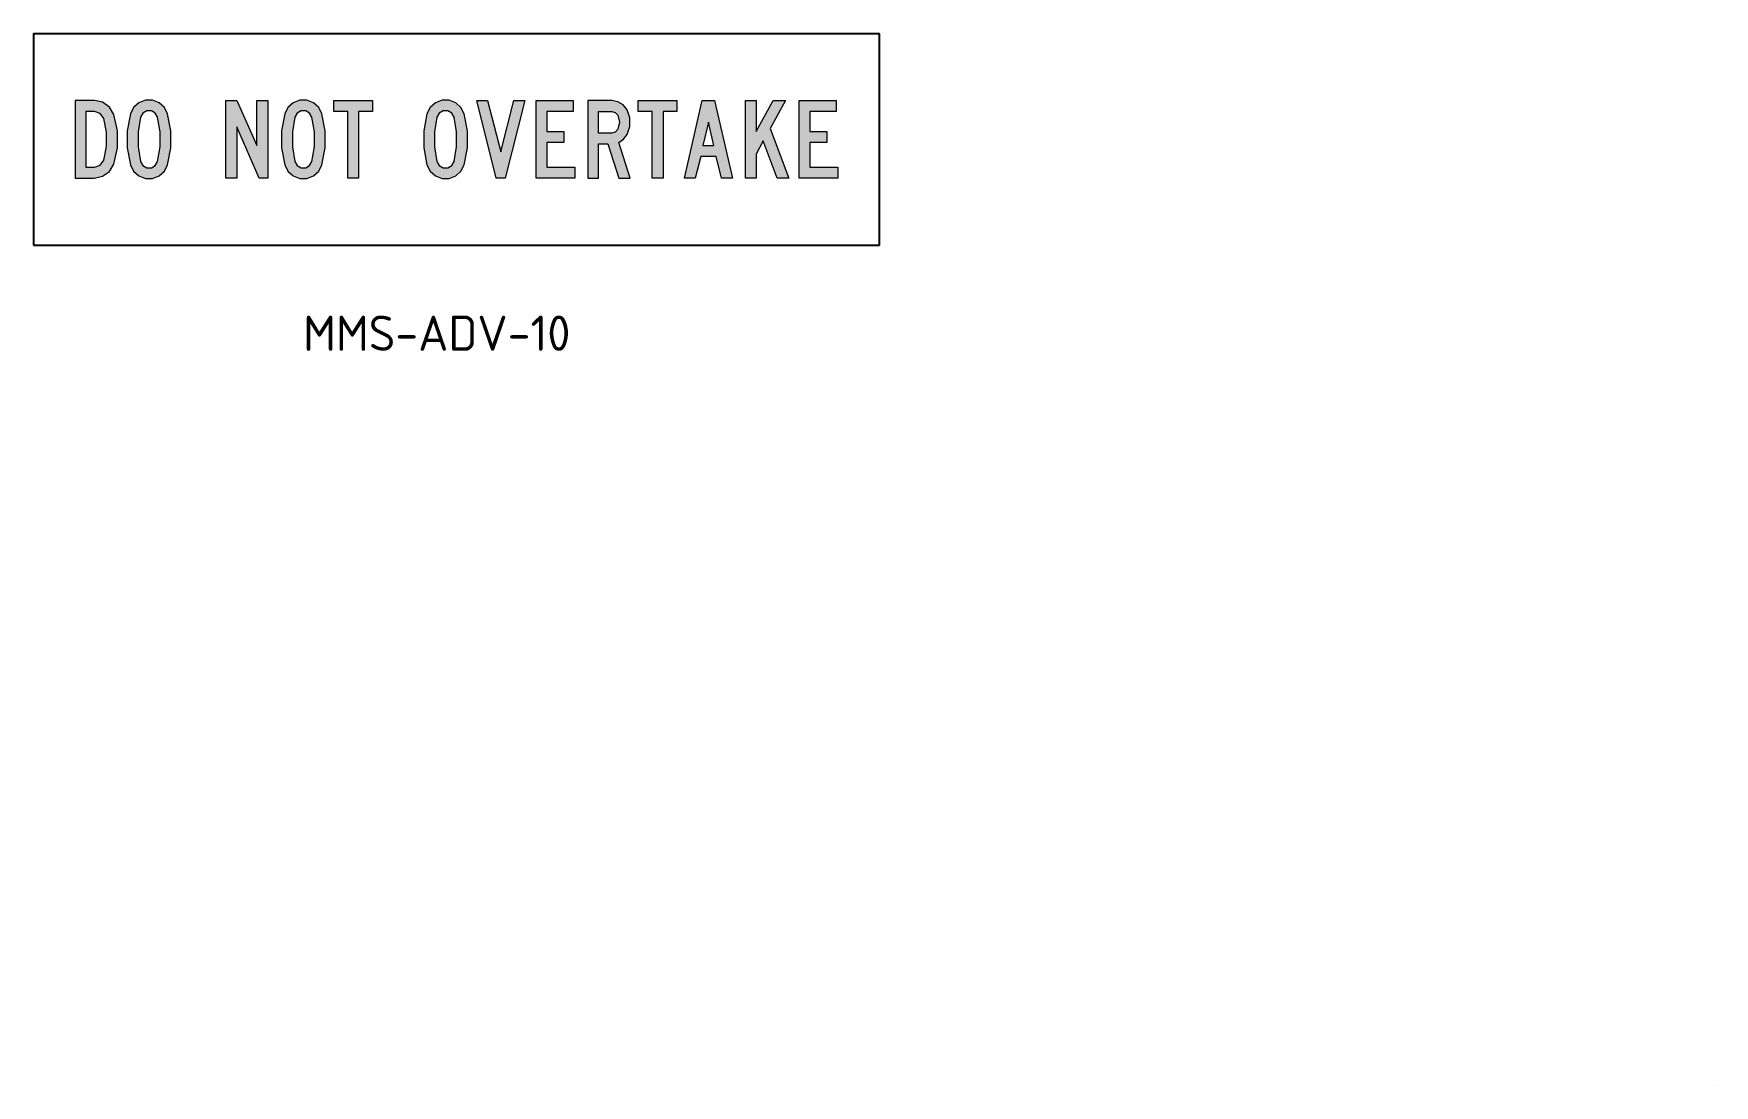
# Model space of a CAD drawing. Extents: x 121 to 359, y 73 to 222.
import ezdxf

# ---------------------------------------------------------------- set-up
doc = ezdxf.new("R2010")
doc.units = 0
doc.layers.add('L25', color=1, linetype='CONTINUOUS')
doc.layers.add('TBLK18', color=4, linetype='CONTINUOUS')
doc.styles.add('ISO', font='iso3098b.shx')

msp = doc.modelspace()

# ---------------------------------------------------------------- hatches: boundary and pattern name
at = {"layer": 'L25'}
h = msp.add_hatch(color=256, dxfattribs=at)
h.paths.add_polyline_path([(139.95, 203.74), (140.41, 206.15), (140.41, 208.59), (139.95, 211), (139.49, 211.9), (138.75, 212.57), (137.82, 212.93), (136.81, 212.93), (135.87, 212.57), (135.13, 211.9), (134.67, 211), (134.22, 208.59), (134.22, 206.15), (134.67, 203.74), (135.13, 202.85), (135.87, 202.18), (136.81, 201.82), (137.82, 201.82), (138.75, 202.18), (139.49, 202.85)])
h.paths.add_polyline_path([(138.52, 204.23), (138.87, 206.32), (138.87, 208.43), (138.52, 210.5), (138.2, 211.07), (137.64, 211.4), (136.99, 211.4), (136.42, 211.07), (136.11, 210.5), (135.75, 208.43), (135.75, 206.32), (136.11, 204.23), (136.42, 203.67), (136.99, 203.34), (137.64, 203.34), (138.2, 203.67)], flags=16)
h.paths.add_polyline_path([(126.81, 201.87), (129.56, 201.87), (130.73, 202.12), (131.71, 202.82), (132.31, 203.85), (132.82, 206.18), (132.82, 208.57), (132.31, 210.89), (131.71, 211.93), (130.73, 212.62), (129.56, 212.87), (126.81, 212.87)])
h.paths.add_polyline_path([(128.35, 203.41), (129.56, 203.41), (130.38, 203.69), (130.88, 204.4), (131.26, 206.37), (131.26, 208.37), (130.88, 210.34), (130.38, 211.05), (129.56, 211.33), (128.35, 211.33)], flags=16)
h.paths.add_polyline_path([(165.5, 201.87), (165.5, 211.33), (163.52, 211.33), (163.52, 212.87), (169.02, 212.87), (169.02, 211.33), (167.05, 211.33), (167.05, 201.87)])
h.paths.add_polyline_path([(161.85, 203.74), (162.31, 206.15), (162.31, 208.59), (161.85, 211), (161.4, 211.9), (160.66, 212.57), (159.71, 212.93), (158.71, 212.93), (157.77, 212.57), (157.03, 211.9), (156.58, 211), (156.12, 208.59), (156.12, 206.15), (156.58, 203.74), (157.03, 202.85), (157.77, 202.18), (158.71, 201.82), (159.71, 201.82), (160.66, 202.18), (161.4, 202.85)])
h.paths.add_polyline_path([(160.42, 204.23), (160.77, 206.32), (160.77, 208.43), (160.42, 210.5), (160.1, 211.07), (159.54, 211.4), (158.89, 211.4), (158.33, 211.07), (158, 210.5), (157.65, 208.43), (157.65, 206.32), (158, 204.23), (158.33, 203.67), (158.89, 203.34), (159.54, 203.34), (160.1, 203.67)], flags=16)
h.paths.add_polyline_path([(148.22, 201.87), (148.22, 212.87), (149.76, 212.87), (152.62, 206.49), (152.62, 212.87), (154.16, 212.87), (154.16, 201.87), (152.95, 201.87), (149.76, 209.13), (149.76, 201.87)])
h.paths.add_polyline_path([(229.55, 201.87), (229.55, 212.87), (234.82, 212.87), (234.82, 211.33), (231.08, 211.33), (231.08, 208.47), (233.5, 208.47), (233.5, 206.93), (231.08, 206.93), (231.08, 203.41), (235.04, 203.41), (235.04, 201.87)])
h.paths.add_polyline_path([(221.92, 201.87), (221.92, 212.87), (223.46, 212.87), (223.46, 208.47), (225.87, 212.87), (227.63, 212.87), (225.43, 208.91), (228.07, 201.87), (226.43, 201.87), (224.45, 207.15), (223.46, 205.28), (223.46, 201.87)])
h.paths.add_polyline_path([(213.27, 201.87), (215.8, 212.87), (217.56, 212.87), (220.09, 201.87), (218.55, 201.87), (217.78, 204.95), (215.58, 204.95), (214.81, 201.87)])
h.paths.add_polyline_path([(208.7, 201.87), (208.7, 211.33), (206.72, 211.33), (206.72, 212.87), (212.21, 212.87), (212.21, 211.33), (210.24, 211.33), (210.24, 201.87)])
h.paths.add_polyline_path([(192.23, 201.87), (192.23, 212.87), (197.5, 212.87), (197.5, 211.33), (193.76, 211.33), (193.76, 208.47), (196.18, 208.47), (196.18, 206.93), (193.76, 206.93), (193.76, 203.41), (197.72, 203.41), (197.72, 201.87)])
h.paths.add_polyline_path([(186.55, 201.87), (183.8, 212.87), (185.34, 212.87), (187.21, 205.61), (189.07, 212.87), (190.61, 212.87), (187.86, 201.87)])
h.paths.add_polyline_path([(182.02, 203.74), (182.48, 206.15), (182.48, 208.59), (182.02, 211), (181.56, 211.9), (180.82, 212.57), (179.88, 212.93), (178.88, 212.93), (177.94, 212.57), (177.19, 211.9), (176.74, 211), (176.29, 208.59), (176.29, 206.15), (176.74, 203.74), (177.19, 202.85), (177.94, 202.18), (178.88, 201.82), (179.88, 201.82), (180.82, 202.18), (181.56, 202.85)])
h.paths.add_polyline_path([(180.59, 204.23), (180.94, 206.32), (180.94, 208.43), (180.59, 210.5), (180.27, 211.07), (179.7, 211.4), (179.05, 211.4), (178.5, 211.07), (178.17, 210.5), (177.82, 208.43), (177.82, 206.32), (178.17, 204.23), (178.5, 203.67), (179.05, 203.34), (179.7, 203.34), (180.27, 203.67)], flags=16)
h.paths.add_polyline_path([(202.96, 208.25), (201.09, 208.25), (201.09, 211.33), (202.96, 211.33), (203.47, 211.18), (203.84, 210.78), (204.06, 209.79), (203.84, 208.8), (203.47, 208.4)], flags=16)
h.paths.add_polyline_path([(205.16, 208.03), (205.55, 209.18), (205.55, 210.4), (205.16, 211.55), (204.6, 212.25), (203.83, 212.71), (202.96, 212.87), (199.55, 212.87), (199.55, 201.87), (201.09, 201.87), (201.09, 206.71), (202.41, 206.71), (203.95, 201.87), (205.6, 201.87), (203.95, 206.93), (204.65, 207.38)])
h.paths.add_polyline_path([(216.68, 209.79), (215.91, 206.49), (217.45, 206.49)], flags=16)
at = {"layer": 'TBLK18', "linetype": 'Continuous', "lineweight": 0}
h = msp.add_hatch(color=256, dxfattribs=at)
edge = h.paths.add_edge_path()
edge.add_spline(control_points=[(359.34, 73.22), (359.34, 73.22), (359.34, 73.22), (359.34, 73.21), (359.34, 73.21), (359.34, 73.2), (359.34, 73.2), (359.34, 73.19), (359.34, 73.19), (359.34, 73.18), (359.34, 73.18), (359.34, 73.17), (359.34, 73.16), (359.34, 73.16), (359.34, 73.15), (359.34, 73.15), (359.34, 73.14), (359.34, 73.14), (359.35, 73.14), (359.35, 73.14), (359.35, 73.14), (359.36, 73.13), (359.36, 73.13), (359.36, 73.13), (359.37, 73.13), (359.37, 73.13), (359.38, 73.13), (359.38, 73.13), (359.38, 73.13), (359.39, 73.13), (359.39, 73.13), (359.39, 73.13), (359.4, 73.13), (359.41, 73.13), (359.4, 73.13), (359.39, 73.14), (359.39, 73.14), (359.38, 73.15), (359.38, 73.16), (359.38, 73.16), (359.37, 73.17), (359.37, 73.17), (359.36, 73.18), (359.36, 73.19), (359.36, 73.19), (359.35, 73.2), (359.35, 73.21), (359.35, 73.21), (359.35, 73.22), (359.35, 73.22), (359.34, 73.22)], knot_values=[0, 0, 0, 0, 0.054791, 0.109654, 0.164445, 0.219309, 0.2741, 0.328964, 0.383755, 0.438619, 0.49341, 0.548273, 0.603065, 0.657928, 0.71272, 0.767583, 0.822422, 0.877285, 0.915081, 0.952877, 0.990673, 1.02841, 1.066205, 1.103978, 1.141774, 1.179511, 1.217306, 1.255102, 1.292898, 1.330635, 1.368431, 1.406164, 1.44396, 1.481697, 1.557116, 1.631571, 1.705158, 1.777977, 1.850139, 1.921715, 1.992768, 2.063376, 2.133612, 2.203535, 2.273205, 2.342659, 2.411987, 2.481144, 2.550218, 2.619224, 2.619224, 2.619224, 2.619224], degree=3, periodic=0)
h = msp.add_hatch(color=256, dxfattribs=at)
edge = h.paths.add_edge_path()
edge.add_spline(control_points=[(359.34, 73.22), (359.34, 73.22), (359.34, 73.22), (359.34, 73.21), (359.34, 73.21), (359.34, 73.2), (359.34, 73.2), (359.34, 73.19), (359.34, 73.19), (359.34, 73.18), (359.34, 73.18), (359.34, 73.17), (359.34, 73.16), (359.34, 73.16), (359.34, 73.15), (359.34, 73.15), (359.34, 73.14), (359.34, 73.14), (359.35, 73.14), (359.35, 73.14), (359.35, 73.14), (359.36, 73.13), (359.36, 73.13), (359.36, 73.13), (359.37, 73.13), (359.37, 73.13), (359.38, 73.13), (359.38, 73.13), (359.38, 73.13), (359.39, 73.13), (359.39, 73.13), (359.39, 73.13), (359.4, 73.13), (359.41, 73.13), (359.4, 73.13), (359.39, 73.14), (359.39, 73.14), (359.38, 73.15), (359.38, 73.16), (359.38, 73.16), (359.37, 73.17), (359.37, 73.17), (359.36, 73.18), (359.36, 73.19), (359.36, 73.19), (359.35, 73.2), (359.35, 73.21), (359.35, 73.21), (359.35, 73.22), (359.35, 73.22), (359.34, 73.22)], knot_values=[0, 0, 0, 0, 0.054791, 0.109654, 0.164445, 0.219309, 0.2741, 0.328964, 0.383755, 0.438619, 0.49341, 0.548273, 0.603065, 0.657928, 0.71272, 0.767583, 0.822422, 0.877285, 0.915081, 0.952877, 0.990673, 1.02841, 1.066205, 1.103978, 1.141774, 1.179511, 1.217306, 1.255102, 1.292898, 1.330635, 1.368431, 1.406164, 1.44396, 1.481697, 1.557116, 1.631571, 1.705158, 1.777977, 1.850139, 1.921715, 1.992768, 2.063376, 2.133612, 2.203535, 2.273205, 2.342659, 2.411987, 2.481144, 2.550218, 2.619224, 2.619224, 2.619224, 2.619224], degree=3, periodic=0)
h = msp.add_hatch(color=256, dxfattribs=at)
edge = h.paths.add_edge_path()
edge.add_spline(control_points=[(359.34, 73.22), (359.34, 73.22), (359.34, 73.22), (359.34, 73.21), (359.34, 73.21), (359.34, 73.2), (359.34, 73.2), (359.34, 73.19), (359.34, 73.19), (359.34, 73.18), (359.34, 73.18), (359.34, 73.17), (359.34, 73.16), (359.34, 73.16), (359.34, 73.15), (359.34, 73.15), (359.34, 73.14), (359.34, 73.14), (359.35, 73.14), (359.35, 73.14), (359.35, 73.14), (359.36, 73.13), (359.36, 73.13), (359.36, 73.13), (359.37, 73.13), (359.37, 73.13), (359.38, 73.13), (359.38, 73.13), (359.38, 73.13), (359.39, 73.13), (359.39, 73.13), (359.39, 73.13), (359.4, 73.13), (359.41, 73.13), (359.4, 73.13), (359.39, 73.14), (359.39, 73.14), (359.38, 73.15), (359.38, 73.16), (359.38, 73.16), (359.37, 73.17), (359.37, 73.17), (359.36, 73.18), (359.36, 73.19), (359.36, 73.19), (359.35, 73.2), (359.35, 73.21), (359.35, 73.21), (359.35, 73.22), (359.35, 73.22), (359.34, 73.22)], knot_values=[0, 0, 0, 0, 0.054791, 0.109654, 0.164445, 0.219309, 0.2741, 0.328964, 0.383755, 0.438619, 0.49341, 0.548273, 0.603065, 0.657928, 0.71272, 0.767583, 0.822422, 0.877285, 0.915081, 0.952877, 0.990673, 1.02841, 1.066205, 1.103978, 1.141774, 1.179511, 1.217306, 1.255102, 1.292898, 1.330635, 1.368431, 1.406164, 1.44396, 1.481697, 1.557116, 1.631571, 1.705158, 1.777977, 1.850139, 1.921715, 1.992768, 2.063376, 2.133612, 2.203535, 2.273205, 2.342659, 2.411987, 2.481144, 2.550218, 2.619224, 2.619224, 2.619224, 2.619224], degree=3, periodic=0)
h = msp.add_hatch(color=256, dxfattribs=at)
edge = h.paths.add_edge_path()
edge.add_spline(control_points=[(359.34, 73.22), (359.34, 73.22), (359.34, 73.22), (359.34, 73.21), (359.34, 73.21), (359.34, 73.2), (359.34, 73.2), (359.34, 73.19), (359.34, 73.19), (359.34, 73.18), (359.34, 73.18), (359.34, 73.17), (359.34, 73.16), (359.34, 73.16), (359.34, 73.15), (359.34, 73.15), (359.34, 73.14), (359.34, 73.14), (359.35, 73.14), (359.35, 73.14), (359.35, 73.14), (359.36, 73.13), (359.36, 73.13), (359.36, 73.13), (359.37, 73.13), (359.37, 73.13), (359.38, 73.13), (359.38, 73.13), (359.38, 73.13), (359.39, 73.13), (359.39, 73.13), (359.39, 73.13), (359.4, 73.13), (359.41, 73.13), (359.4, 73.13), (359.39, 73.14), (359.39, 73.14), (359.38, 73.15), (359.38, 73.16), (359.38, 73.16), (359.37, 73.17), (359.37, 73.17), (359.36, 73.18), (359.36, 73.19), (359.36, 73.19), (359.35, 73.2), (359.35, 73.21), (359.35, 73.21), (359.35, 73.22), (359.35, 73.22), (359.34, 73.22)], knot_values=[0, 0, 0, 0, 0.054791, 0.109654, 0.164445, 0.219309, 0.2741, 0.328964, 0.383755, 0.438619, 0.49341, 0.548273, 0.603065, 0.657928, 0.71272, 0.767583, 0.822422, 0.877285, 0.915081, 0.952877, 0.990673, 1.02841, 1.066205, 1.103978, 1.141774, 1.179511, 1.217306, 1.255102, 1.292898, 1.330635, 1.368431, 1.406164, 1.44396, 1.481697, 1.557116, 1.631571, 1.705158, 1.777977, 1.850139, 1.921715, 1.992768, 2.063376, 2.133612, 2.203535, 2.273205, 2.342659, 2.411987, 2.481144, 2.550218, 2.619224, 2.619224, 2.619224, 2.619224], degree=3, periodic=0)

# ---------------------------------------------------------------- linework, layer by layer
at = {"layer": 'L25'}
for p, q in [((120.94, 222.37), (120.94, 192.37)), ((120.94, 222.37), (240.94, 222.37)), ((240.94, 192.37), (240.94, 222.37)), ((120.94, 192.37), (240.94, 192.37))]:
    msp.add_line(p, q, dxfattribs=at)
at = {"layer": 'L25', "lineweight": 0}
for points in [[(126.81, 201.87), (129.56, 201.87), (130.73, 202.12), (131.71, 202.82), (132.31, 203.85), (132.82, 206.18), (132.82, 208.57), (132.31, 210.89), (131.71, 211.93), (130.73, 212.62), (129.56, 212.87), (126.81, 212.87), (126.81, 201.87)], [(139.95, 203.74), (140.41, 206.15), (140.41, 208.59), (139.95, 211), (139.49, 211.9), (138.75, 212.57), (137.82, 212.93), (136.81, 212.93), (135.87, 212.57), (135.13, 211.9), (134.67, 211), (134.22, 208.59), (134.22, 206.15), (134.67, 203.74), (135.13, 202.85), (135.87, 202.18), (136.81, 201.82), (137.82, 201.82), (138.75, 202.18), (139.49, 202.85), (139.95, 203.74)], [(148.22, 201.87), (148.22, 212.87), (149.76, 212.87), (152.62, 206.49), (152.62, 212.87), (154.16, 212.87), (154.16, 201.87), (152.95, 201.87), (149.76, 209.13), (149.76, 201.87), (148.22, 201.87)], [(161.85, 203.74), (162.31, 206.15), (162.31, 208.59), (161.85, 211), (161.4, 211.9), (160.66, 212.57), (159.71, 212.93), (158.71, 212.93), (157.77, 212.57), (157.03, 211.9), (156.58, 211), (156.12, 208.59), (156.12, 206.15), (156.58, 203.74), (157.03, 202.85), (157.77, 202.18), (158.71, 201.82), (159.71, 201.82), (160.66, 202.18), (161.4, 202.85), (161.85, 203.74)], [(165.5, 201.87), (165.5, 211.33), (163.52, 211.33), (163.52, 212.87), (169.02, 212.87), (169.02, 211.33), (167.05, 211.33), (167.05, 201.87), (165.5, 201.87)], [(182.02, 203.74), (182.48, 206.15), (182.48, 208.59), (182.02, 211), (181.56, 211.9), (180.82, 212.57), (179.88, 212.93), (178.88, 212.93), (177.94, 212.57), (177.19, 211.9), (176.74, 211), (176.29, 208.59), (176.29, 206.15), (176.74, 203.74), (177.19, 202.85), (177.94, 202.18), (178.88, 201.82), (179.88, 201.82), (180.82, 202.18), (181.56, 202.85), (182.02, 203.74)], [(186.55, 201.87), (183.8, 212.87), (185.34, 212.87), (187.21, 205.61), (189.07, 212.87), (190.61, 212.87), (187.86, 201.87), (186.55, 201.87)], [(192.23, 201.87), (192.23, 212.87), (197.5, 212.87), (197.5, 211.33), (193.76, 211.33), (193.76, 208.47), (196.18, 208.47), (196.18, 206.93), (193.76, 206.93), (193.76, 203.41), (197.72, 203.41), (197.72, 201.87), (192.23, 201.87)], [(205.16, 208.03), (205.55, 209.18), (205.55, 210.4), (205.16, 211.55), (204.6, 212.25), (203.83, 212.71), (202.96, 212.87), (199.55, 212.87), (199.55, 201.87), (201.09, 201.87), (201.09, 206.71), (202.41, 206.71), (203.95, 201.87), (205.6, 201.87), (203.95, 206.93), (204.65, 207.38)], [(208.7, 201.87), (208.7, 211.33), (206.72, 211.33), (206.72, 212.87), (212.21, 212.87), (212.21, 211.33), (210.24, 211.33), (210.24, 201.87), (208.7, 201.87)], [(213.27, 201.87), (215.8, 212.87), (217.56, 212.87), (220.09, 201.87), (218.55, 201.87), (217.78, 204.95), (215.58, 204.95), (214.81, 201.87), (213.27, 201.87)], [(221.92, 201.87), (221.92, 212.87), (223.46, 212.87), (223.46, 208.47), (225.87, 212.87), (227.63, 212.87), (225.43, 208.91), (228.07, 201.87), (226.43, 201.87), (224.45, 207.15), (223.46, 205.28), (223.46, 201.87), (221.92, 201.87)], [(229.55, 201.87), (229.55, 212.87), (234.82, 212.87), (234.82, 211.33), (231.08, 211.33), (231.08, 208.47), (233.5, 208.47), (233.5, 206.93), (231.08, 206.93), (231.08, 203.41), (235.04, 203.41), (235.04, 201.87), (229.55, 201.87)], [(128.35, 203.41), (129.56, 203.41), (130.38, 203.69), (130.88, 204.4), (131.26, 206.37), (131.26, 208.37), (130.88, 210.34), (130.38, 211.05), (129.56, 211.33), (128.35, 211.33), (128.35, 203.41)], [(138.52, 204.23), (138.87, 206.32), (138.87, 208.43), (138.52, 210.5), (138.2, 211.07), (137.64, 211.4), (136.99, 211.4), (136.42, 211.07), (136.11, 210.5), (135.75, 208.43), (135.75, 206.32), (136.11, 204.23), (136.42, 203.67), (136.99, 203.34), (137.64, 203.34), (138.2, 203.67), (138.52, 204.23)], [(160.42, 204.23), (160.77, 206.32), (160.77, 208.43), (160.42, 210.5), (160.1, 211.07), (159.54, 211.4), (158.89, 211.4), (158.33, 211.07), (158, 210.5), (157.65, 208.43), (157.65, 206.32), (158, 204.23), (158.33, 203.67), (158.89, 203.34), (159.54, 203.34), (160.1, 203.67), (160.42, 204.23)], [(180.59, 204.23), (180.94, 206.32), (180.94, 208.43), (180.59, 210.5), (180.27, 211.07), (179.7, 211.4), (179.05, 211.4), (178.5, 211.07), (178.17, 210.5), (177.82, 208.43), (177.82, 206.32), (178.17, 204.23), (178.5, 203.67), (179.05, 203.34), (179.7, 203.34), (180.27, 203.67), (180.59, 204.23)], [(202.96, 208.25), (201.09, 208.25), (201.09, 211.33), (202.96, 211.33), (203.47, 211.18), (203.84, 210.78), (204.06, 209.79), (203.84, 208.8), (203.47, 208.4)], [(216.68, 209.79), (215.91, 206.49), (217.45, 206.49)]]:
    msp.add_lwpolyline(points, close=True, dxfattribs=at)

# ---------------------------------------------------------------- texts
at = {"layer": 'L25', "insert": (159.18, 182.36), "char_height": 5, "width": 52.788, "attachment_point": 1, "style": 'ISO'}
msp.add_mtext('{\\C3;MMS-ADV-10}', dxfattribs=at)

doc.saveas('drawing.dxf')
